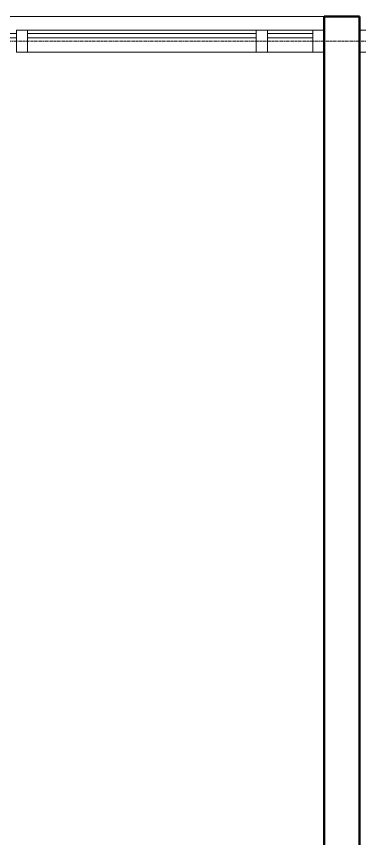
# Model space of a CAD drawing. Header units: inches. Extents: x -1714 to 6424, y -1550 to 970.
# Drawn here: x -614.1 to -536.9, y 487.8 to 672.8 of the extents above; entities that cross this region are included whole.
import ezdxf

# ---------------------------------------------------------------- set-up
doc = ezdxf.new("R2010")
doc.units = ezdxf.units.IN
doc.header["$MEASUREMENT"] = 0
doc.linetypes.add('Grid Line 1_2_', pattern=[0.875, 0.5, -0.125, 0.125, -0.125])
for name, color, linetype, lineweight in [('A-FLOR', 192, 'Continuous', 13), ('A-GLAZ-CURT', 52, 'Continuous', 9), ('A-GLAZ-CWMG', 51, 'Continuous', 9), ('A-WALL', 113, 'Continuous', 13), ('S-GRID', 1, 'Continuous', 9)]:
    doc.layers.add(name, color=color, linetype=linetype, lineweight=lineweight)

# ---------------------------------------------------------------- blocks, each defined once
blk = doc.blocks.new('Rectangular Mullion - 2_5_ x 5_ rectangular-1332267-L1 - Architectural')
at = {"layer": 'A-GLAZ-CWMG', "lineweight": 20}
for p, q in [((0, 2.5), (-2.5, 2.5)), ((-2.5, 2.5), (-2.5, -2.5)), ((0, -2.5), (0, 2.5)), ((-2.5, -2.5), (0, -2.5))]:
    blk.add_line(p, q, dxfattribs=at)
blk = doc.blocks.new('System Panel - Glazed-1359669-L1 - Architectural')
at = {"layer": 'A-GLAZ-CURT', "lineweight": 13}
for p, q in [((5.125, -0.75), (-5.125, -0.75)), ((-5.125, -0.75), (-5.125, -1.75)), ((-5.125, -1.75), (5.125, -1.75)), ((5.125, -1.75), (5.125, -0.75))]:
    blk.add_line(p, q, dxfattribs=at)
blk = doc.blocks.new('System Panel - Glazed-1359671-L1 - Architectural')
at = {"layer": 'A-GLAZ-CURT', "lineweight": 13}
for p, q in [((25.75, -0.75), (-25.75, -0.75)), ((-25.75, -0.75), (-25.75, -1.75)), ((-25.75, -1.75), (25.75, -1.75)), ((25.75, -1.75), (25.75, -0.75))]:
    blk.add_line(p, q, dxfattribs=at)
blk = doc.blocks.new('System Panel - Glazed-1359674-L1 - Architectural')
at = {"layer": 'A-GLAZ-CURT', "lineweight": 13}
for p, q in [((25.75, -0.75), (-25.75, -0.75)), ((-25.75, -0.75), (-25.75, -1.75)), ((-25.75, -1.75), (25.75, -1.75)), ((25.75, -1.75), (25.75, -0.75))]:
    blk.add_line(p, q, dxfattribs=at)
blk = doc.blocks.new('Rectangular Mullion - 2_5_ x 5_ rectangular-1359660-L1 - Architectural')
at = {"layer": 'A-GLAZ-CWMG'}
for p, q in [((-611.6, 669.71), (-560.1, 669.71)), ((-560.1, 664.71), (-611.6, 664.71))]:
    blk.add_line(p, q, dxfattribs=at)
blk = doc.blocks.new('Rectangular Mullion - 2_5_ x 5_ rectangular-1359657-L1 - Architectural')
at = {"layer": 'A-GLAZ-CWMG', "lineweight": 20}
for p, q in [((-1.25, 2.5), (1.25, 2.5)), ((-1.25, -2.5), (-1.25, 2.5)), ((1.25, 2.5), (1.25, -2.5)), ((1.25, -2.5), (-1.25, -2.5))]:
    blk.add_line(p, q, dxfattribs=at)
blk = doc.blocks.new('Rectangular Mullion - 2_5_ x 5_ rectangular-1359678-L1 - Architectural')
at = {"layer": 'A-GLAZ-CWMG', "lineweight": 20}
for p, q in [((0, 2.5), (-2.5, 2.5)), ((-2.5, 2.5), (-2.5, -2.5)), ((0, -2.5), (0, 2.5)), ((-2.5, -2.5), (0, -2.5))]:
    blk.add_line(p, q, dxfattribs=at)
blk = doc.blocks.new('Rectangular Mullion - 2_5_ x 5_ rectangular-1359665-L1 - Architectural')
at = {"layer": 'A-GLAZ-CWMG'}
for p, q in [((-557.6, 669.71), (-547.35, 669.71)), ((-557.6, 664.71), (-547.35, 664.71))]:
    blk.add_line(p, q, dxfattribs=at)

msp = doc.modelspace()

# ---------------------------------------------------------------- linework, layer by layer
at = {"layer": 'A-FLOR'}
msp.add_line((-544.85079, 672.77254), (-1040.85079, 672.77254), dxfattribs=at)
at = {"layer": 'A-WALL', "lineweight": 50}
for p, q in [((-544.85079, 672.77254), (-544.85079, 310.21004)), ((-536.85079, 672.77254), (-544.85079, 672.77254)), ((-536.85079, 311.21004), (-536.85079, 672.77254))]:
    msp.add_line(p, q, dxfattribs=at)
at = {"layer": 'S-GRID', "linetype": 'Grid Line 1_2_'}
msp.add_line((-1714.24651, 667.21004), (1936.33324, 667.21004), dxfattribs=at)

# ---------------------------------------------------------------- block references
at = {"layer": 'A-GLAZ-CURT', "rotation": 180}
for name, p in [('System Panel - Glazed-1359671-L1 - Architectural', (-639.85079, 667.21004)), ('System Panel - Glazed-1359674-L1 - Architectural', (-585.85079, 667.21004)), ('System Panel - Glazed-1359669-L1 - Architectural', (-552.47579, 667.21004))]:
    msp.add_blockref(name, p, dxfattribs=at)
at = {"layer": 'A-GLAZ-CWMG', "extrusion": (0, 0, -1)}
for p in [(612.85079, 667.21004), (558.85079, 667.21004)]:
    msp.add_blockref('Rectangular Mullion - 2_5_ x 5_ rectangular-1359657-L1 - Architectural', p, dxfattribs=at)
at = {"layer": 'A-GLAZ-CWMG'}
for name, p in [('Rectangular Mullion - 2_5_ x 5_ rectangular-1359660-L1 - Architectural', (0, 0)), ('Rectangular Mullion - 2_5_ x 5_ rectangular-1359665-L1 - Architectural', (0, 0)), ('Rectangular Mullion - 2_5_ x 5_ rectangular-1359678-L1 - Architectural', (-544.85079, 667.21004))]:
    msp.add_blockref(name, p, dxfattribs=at)
at = {"layer": 'A-GLAZ-CWMG', "rotation": 180}
msp.add_blockref('Rectangular Mullion - 2_5_ x 5_ rectangular-1332267-L1 - Architectural', (-536.85079, 667.21004), dxfattribs=at)

doc.saveas('drawing.dxf')
